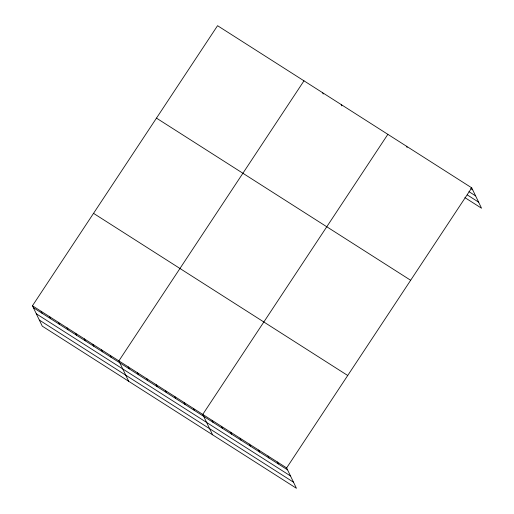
<?xml version="1.0" encoding="UTF-8"?>
<svg xmlns="http://www.w3.org/2000/svg" width="514" height="514" viewBox="0 0 514 514"><rect width="100%" height="100%" fill="white"/><g stroke="black" fill="none" stroke-linecap="round" stroke-linejoin="round"><path stroke-width="0.77" d="M32.453 305.772L286.639 467.92L296.443 488.3L42.264 326.152L32.453 305.772L217.557 25.7L471.736 187.848L481.547 208.228L464.9 197.614M303.98 80.833L118.875 360.899L128.686 381.279M387.858 134.34L202.754 414.412L212.565 434.793M286.639 467.92L471.736 187.848M470.676 188.529L472.674 189.801M468.948 191.638L475.604 195.885M467.303 194.928L478.618 202.15M156.474 118.124L410.654 280.271M93.535 213.349L347.721 375.496M33.397 307.719L287.577 469.873M36.321 313.803L290.5 475.951M39.334 320.068L293.52 482.216M406.497 146.233L407.12 147.531M341.257 104.612L341.881 105.916M322.619 92.719L323.242 94.023M277.316 461.977L278.254 463.924M268 456.027L268.938 457.98M258.677 450.084L259.615 452.037M249.354 444.135L250.299 446.088M240.038 438.191L240.976 440.145M230.715 432.248L231.653 434.195M221.399 426.299L222.337 428.252M212.076 420.356L213.014 422.309M193.437 408.463L194.376 410.416M184.115 402.52L185.053 404.473M174.799 396.57L175.737 398.523M165.476 390.627L166.414 392.58M156.16 384.684L157.098 386.637M146.837 378.734L147.775 380.688M137.514 372.791L138.459 374.745M128.198 366.848L129.136 368.795M110.234 355.386L111.172 357.339M101.592 349.873L102.53 351.827M92.95 344.361L93.889 346.314M84.309 338.848L85.247 340.801M75.667 333.335L76.605 335.289M67.026 327.823L67.964 329.776M58.384 322.31L59.322 324.263M49.736 316.797L50.68 318.744M41.094 311.285L42.039 313.232"/></g></svg>
